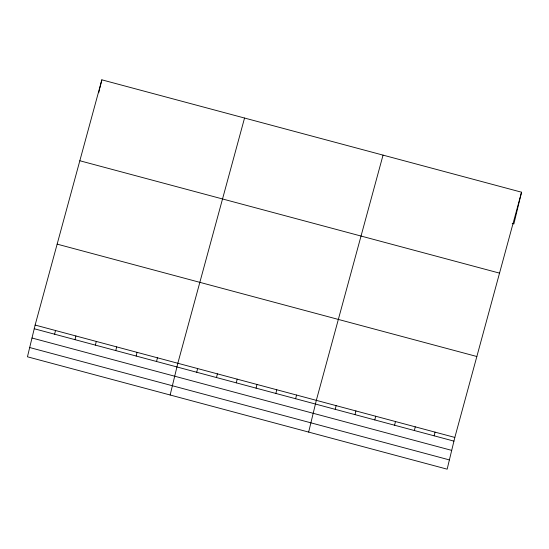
<?xml version="1.0" encoding="UTF-8"?>
<svg xmlns="http://www.w3.org/2000/svg" width="549" height="549" viewBox="0 0 549 549"><rect width="100%" height="100%" fill="white"/><g stroke="black" fill="none" stroke-linecap="round" stroke-linejoin="round"><path stroke-width="0.82" d="M35.129 325.056L27.45 356.795L447.154 469.169L454.833 437.429L521.55 192.205L101.846 79.831L35.129 325.056L454.833 437.429M98.717 92.781L99.65 88.924M99.836 88.156L101.846 79.831M54.619 334.204L55.518 330.512M75.007 339.666L75.899 335.974M95.389 345.122L96.288 341.43M115.777 350.585L116.669 346.886M136.166 356.04L137.058 352.348M156.547 361.496L157.439 357.804M170.149 395.006L177.828 363.26L244.545 118.042M196.72 372.256L197.613 368.557M216.505 377.547L217.397 373.855M236.29 382.845L237.189 379.153M256.081 388.143L256.973 384.451M275.866 393.441L276.758 389.749M295.65 398.739L296.542 395.047M308.655 432.084L316.327 400.345L383.051 155.12M335.219 409.334L336.118 405.642M355.011 414.632L355.903 410.94M374.795 419.93L375.688 416.238M394.58 425.228L395.472 421.536M414.365 430.526L415.257 426.834M434.156 435.824L435.048 432.132M521.55 192.205L513.871 223.944L512.224 223.505M79.831 160.754L499.535 273.127M57.144 244.133L476.848 356.507M34.237 328.748L453.941 441.121M31.993 338.006L451.697 450.379M29.687 347.538L449.391 459.911"/></g></svg>
